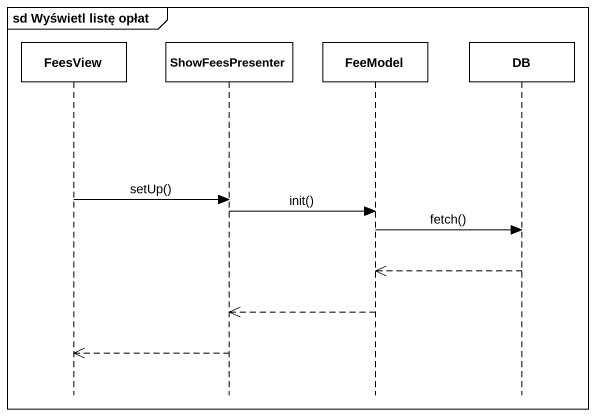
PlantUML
@startuml
mainframe sd Wyświetl listę opłat
hide footbox
participant FeesView
participant ShowFeesPresenter
participant FeeModel
participant DB

FeesView -> ShowFeesPresenter : setUp()
ShowFeesPresenter -> FeeModel : init()
FeeModel -> DB : fetch()
DB -->> FeeModel
FeeModel -->> ShowFeesPresenter
ShowFeesPresenter -->> FeesView
@enduml
